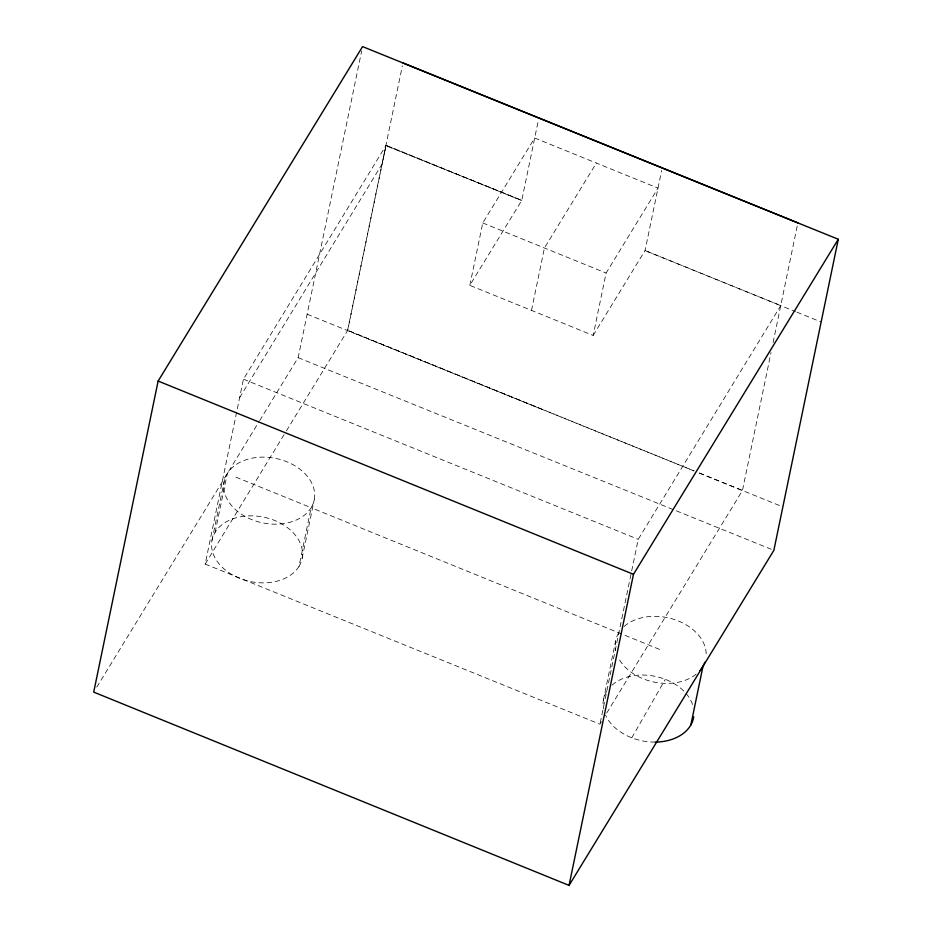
<?xml version="1.0" encoding="UTF-8"?>
<svg xmlns="http://www.w3.org/2000/svg" width="932" height="932" viewBox="0 0 932 932"><rect width="100%" height="100%" fill="white"/><g stroke="black" fill="none" stroke-linecap="round" stroke-linejoin="round"><path stroke-width="0.7" stroke-dasharray="4.66 3.5" d="M601.455 721.717L599.94 724.199L205.168 564.07L243.45 379.184L385.965 145.497L521.675 200.543M211.983 540.374L224.134 481.669M215.117 532.312L227.28 473.619M259.69 420.577L298.147 357.678L361.686 50.876M347.554 330.592L402.391 65.776M385.965 145.497L347.683 330.382L286.206 431.19M298.986 566.388A45.959 32.888 11.7 0 0 251.372 515.827A45.959 32.888 11.7 0 0 220.802 565.841A45.959 32.888 11.7 0 0 298.986 566.388L311.137 507.684A45.959 32.888 11.7 0 0 263.523 457.123A45.959 32.888 11.7 0 0 232.953 507.148A45.959 32.888 11.7 0 0 311.137 507.684L660.695 649.86M302.119 558.338L314.282 499.634M469.833 285.343L482.764 222.946L534.677 138.006L658.004 188.113L606.091 273.053L593.16 335.45L469.833 285.343L521.757 200.403L538.335 120.379M531.496 310.391L544.428 247.994L596.34 163.053M593.16 335.45L645.084 250.51L661.65 170.486M603.342 700.282L615.504 641.577M600.231 722.778L638.222 539.313L780.736 305.626L795.555 311.626M606.755 713.015L742.454 490.523L771.02 352.564M773.082 342.603L797.874 222.888M631.791 737.806L665.285 679.323M239.629 397.673L382.143 163.985L386.104 145.287L521.757 200.403L385.836 145.707M205.168 564.07L285.448 432.425M96.753 687.152L258.945 421.812M618.871 632.875L618.394 633.457A45.959 32.888 11.7 0 0 615.691 650.268M606.72 691.579L606.231 692.161A45.959 32.888 11.7 0 0 603.528 708.972M645.037 250.58L780.736 305.626L645.084 250.51M796.907 312.173L821.15 321.994M693.944 470.846L347.683 330.382L544.999 410.558M699.338 473.025L742.454 490.523M307.141 314.224L694.095 470.94M699.466 473.107L780.166 505.796M298.147 357.678L771.172 549.239M243.45 379.184L638.222 539.313M235.889 477.161L311.137 507.684M482.764 222.946L606.091 273.053M696.192 674.162A45.959 32.888 11.7 0 1 618.941 658.936M624.172 626.444A45.959 32.888 11.7 0 1 676.516 620.269A45.959 32.888 11.7 0 1 706.072 656.734M655.184 742.093A45.959 32.888 11.7 0 1 605.555 715.205M612.009 685.148A45.959 32.888 11.7 0 1 658.796 677.203A45.959 32.888 11.7 0 1 693.268 706.91"/><path stroke-width="1.4" d="M158.137 381.048L93.713 692.115L569.056 885.4L773.863 550.334L838.287 239.256L362.56 46.6L158.137 381.048L633.469 574.322L569.056 885.4M690.845 724.979L702.996 666.275M633.469 574.322L838.287 239.256M402.974 62.968L797.874 222.888M704.825 662.314A45.959 32.888 11.7 0 1 700.025 670.446M693.734 716.848A45.959 32.888 11.7 0 1 655.184 742.093"/></g></svg>
